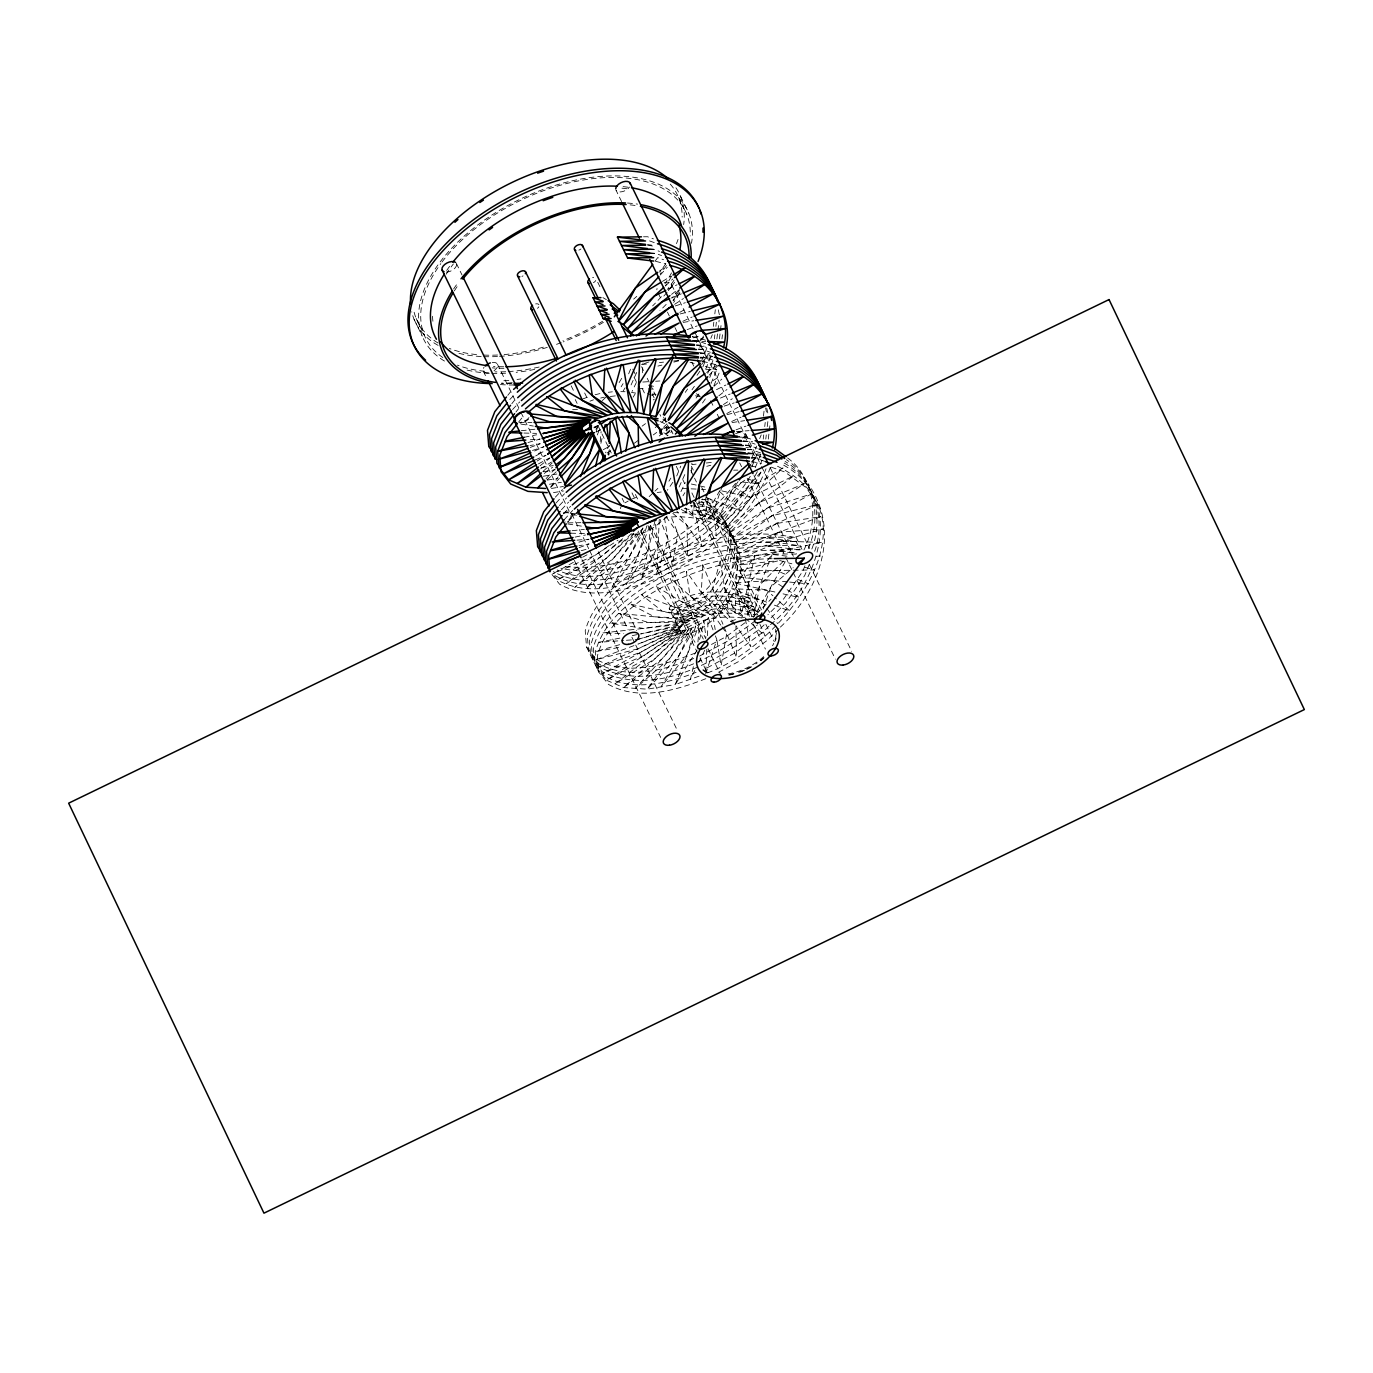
<?xml version="1.0" encoding="UTF-8"?>
<svg xmlns="http://www.w3.org/2000/svg" width="1373" height="1373" viewBox="0 0 1373 1373"><rect width="100%" height="100%" fill="white"/><g stroke="black" fill="none" stroke-linecap="round" stroke-linejoin="round"><path stroke-width="0.75" stroke-dasharray="5 3.75" d="M796.254 554.108C752.97 553.079 709.24 558.777 669.904 577.81C638.994 594.303 605.442 615.928 595.419 651.643L596.706 667.862L606.385 680.219L681.162 630.962C734.452 621.729 768.588 529.412 698.926 514.841L699.114 500.733M785.202 561.677L753.743 617.043L747.804 615.035L748.182 584.812L772.192 554.435L788.256 556.322M608.788 455.39L609.234 445.367L605.562 452.798M659.263 519.457L656.843 573.657C625.934 585.619 588.674 597.427 557.524 580.024L552.684 573.845L575.167 561.351M686.414 508.799L686.225 512.798L698.926 514.841L708.777 514.703C765.053 539.726 725.991 618.21 679.12 626.792L677.318 625.556L678.262 623.05C699.526 606.231 730.882 605.115 755.665 614.229M705.808 671.843L706.975 645.756M707.421 635.716L708.228 617.661L713.703 631.614M600.19 441.608L601.117 431.603M650.545 525.79L648.313 549.818L626.328 584.383L649.961 525.67M697.93 641.998L699.595 623.977L675.207 684.578L647.164 689.16L623.651 687.564L606.385 680.219L649.154 657.324L681.162 630.962L679.36 629.726L596.706 667.862L640.899 652.192L679.36 629.726L680.304 627.221C701.654 608.857 731.878 613.165 757.656 614.898L749.504 598.199C724.24 588.399 691.992 589.086 670.127 606.351L669.183 608.857L681.403 633.897L683.205 635.15C709.755 630.104 729.561 605.493 738.537 581.139C746.105 560.167 735.156 539.606 725.27 521.603C720.447 511.7 712.347 503.719 702.375 499.017M713.325 326.379L713.823 322.209M714.818 313.885L715.316 309.732M714.372 338.874L714.87 334.703M715.865 326.379L716.363 322.226M716.895 338.874L717.65 332.644M717.89 330.567L719.143 320.166M719.435 338.891L720.173 332.661M720.43 330.584L721.168 324.337M721.958 338.908L722.455 334.755M763.439 416.173L764.177 409.926M763.234 439.068L763.731 434.898M764.727 426.574L765.224 422.421M765.774 439.068L766.271 434.915M767.267 426.591L768.005 420.361M768.296 439.085L769.052 432.855M769.292 430.779L770.287 422.455M708.399 498.674L704.881 516.849L722.129 486.488L710.819 518.874C695.63 519.578 680.562 514.429 665.373 518.016M753.743 617.043L759.99 584.726L783.794 560.802M642.392 372.769L643.045 362.953M691.271 472.964L691.906 463.147M600.893 443.359L602.816 435.018M655.041 520.624L641.586 579.011L658.096 545.562L655.299 522.701M694.978 503.393L692.576 513.828L691.134 505.504M693.348 666.694L690.465 679.206L695.047 669.921M699.595 639.578L703.903 620.819L705.945 637.432M596.174 431.774L597.959 425.733A5.646 3.209 -26 0 1 593.994 427.724M646.82 525.928L638.531 554.074L612.324 586.666L645.808 527.713M705.722 673.851L716.843 639.595L714.492 633.605M763.216 608.943L770.991 586.683L793.199 567.684M620.304 508.662L621.248 506.156M681.403 633.897L682.347 631.391C698.308 617.953 721.306 615.602 741.369 617.85M597.289 434.949L599.572 429.268M698.926 514.841L705.791 497.798M747.804 615.035L772.192 554.435M628.662 373.834L631.855 366.007M636.729 372.392L630.018 387.272M636.368 382.449L632.061 391.442M676.735 475.985L680.733 466.202M684.801 474.543L678.897 487.466M680.922 491.637L685.247 482.644M701.62 360.79L706.975 347.747M710.802 338.427L712.33 334.686M702.89 366.831L709.017 351.917M705.688 369.131L711.042 356.088M707.73 373.319L713.085 360.258M709.772 377.489L715.882 362.575M711.042 383.53L717.152 368.616M713.84 385.83L719.95 370.916M752.009 457.26L756.609 446.071M759.664 438.622L761.191 434.881M751.752 467.026L757.879 452.112M755.322 467.472L760.676 454.412M757.364 471.643C735.036 514.034 695.596 545.098 652.776 565.298C621.866 577.278 584.606 589.086 553.456 571.666M760.419 464.194L761.946 460.453M760.934 472.089C739.824 516.626 698.531 548.599 654.818 569.469C623.891 581.448 586.649 593.256 555.481 575.836L553.062 572.747M766.031 468.811C746.826 517.312 702.719 551.603 656.843 573.657L667.965 539.4L660.138 519.457M770.356 467.386C752.129 518.582 706.614 555.018 658.886 577.827C627.976 589.806 590.716 601.614 559.566 584.194L549.886 571.837M803.943 549.989C819.029 520.35 815.648 478.611 787.604 457.947M808.285 548.582C821.62 518.771 815.081 478.061 786.369 459.698M804.956 565.796L802.656 571.391L783.863 598.645L767.885 614.795M811.838 549.028C823.817 518.359 814.807 478.525 785.116 461.448M809.298 564.389L804.698 575.562L785.905 602.816L769.91 618.983M814.652 551.328C826.597 518.531 814 478.473 782.232 461.997M698.72 662.472L706.048 647.61M595.916 429.32L597.959 425.733M619.12 382.604L622.947 376.322M621.145 386.774L623.067 383.633M623.188 390.945L625.11 387.804M633.142 397.192L635.064 394.051M668.943 481.219L670.865 478.079M672.89 482.266L667.329 490.23M682.965 495.825L684.887 492.684M697.192 650.013L675.207 684.578L699.99 675.859M637.501 532.673L620.596 558.519L586.528 588.176L635.545 533.891M685.264 392.369L687.616 388.971M697.021 375.344L701.723 368.53M692.009 389.743L694.36 386.328M696.077 398.084L700.779 391.271M702.495 403.027L706.014 397.913M735.619 483.279C695.459 533.668 631.031 573.657 564.595 566.5M741.18 482.352C702.101 535.195 628.834 583.662 560.888 568.216M750.276 476.311C727.227 514.394 690.568 542.301 650.733 561.128C621.677 571.975 587.095 584.16 557.163 569.949M655.23 260.99L657.701 257.609L663.605 259.737M550.659 487.072L558.107 476.929M701.603 364.566L706.563 357.804L696.386 336.934L692.37 336.471M738.09 481.683L710.819 518.874L702.667 502.175L698.72 500.836M751.717 463.079L755.442 457.998L745.264 437.129L737.232 436.185M507.753 395.355L510.344 392.077M509.795 399.526L515.647 393.553M511.82 403.696L514.412 400.435M512.575 409.514L519.715 401.911M515.905 412.054L518.496 408.776M518.668 422.026L522.564 417.135M555.327 497.18L562.484 489.577M556.065 502.981L564.509 493.748M559.395 505.521L566.551 497.918M561.437 509.709L568.594 502.106M563.479 513.88L570.619 506.277M564.217 519.681L572.661 510.447M567.547 522.221L574.703 514.618M633.966 533.531L613.147 558.708L574.772 587.369L633.485 533.222M660.293 274.995L667.295 267.237M546.076 478.662L554.469 469.36M709.154 375.189L717.564 365.87M760.831 472.278L716.019 521.912L733.131 488.445L746.878 478.731M550.848 487.278L559.377 478.37M665.785 418.816L652.964 429.492M663.468 427.398L667.827 423.004M669.852 427.175L657.032 437.833M664.429 432.941L667.535 435.756L671.895 431.345M756.54 613.8L771.077 599.109M764.109 624.852L761.191 627.787C718.542 660.653 656.62 697.433 602.318 671.86L592.638 659.503L591.334 643.285C601.357 607.57 634.927 585.945 665.836 569.469C706.975 549.337 752.97 544.635 798.194 545.665C752.644 536.792 705.55 546.179 663.794 565.281C632.884 581.774 599.332 603.399 589.309 639.114L590.596 655.333L600.276 667.69C653.823 692.97 715.213 657.289 757.467 624.869M769.052 626.088L763.234 631.975L734.452 653.256L703.68 669.664M770.493 624.629C817.759 586.494 849.132 498.605 780.997 463.765M778.937 628.559L767.301 640.316L738.52 661.597L716.809 673.182M780.379 627.101C819.767 590.682 841.649 531.162 807.925 483.468M631.408 533.548L605.682 558.88L566.157 583.697L623.05 539.435M602.335 400.573L608.153 395.115M649.172 496.58L653.531 492.495M654.972 491.122L657.89 488.393M667.192 516.179C658.045 524.726 647.301 533.84 634.326 534.955L632.524 533.702M665.201 286.065L672.924 278.942M542.901 471.505L552.169 462.958M714.08 386.259L721.803 379.137M546.952 479.898L556.254 471.797M701.809 361.871L706.563 357.804L712.484 359.932M752.267 460.71L755.442 457.998L765.293 461.551M622.69 538.679L600.293 557.129L557.524 580.024L618.056 540.155M671.569 294.371L678.073 289.308M540.035 465.79L549.801 458.204M718.817 395.836L726.935 389.503M544.257 473.462L552.598 467.232M642.118 426.145L645.499 423.639M634.326 443.256L641.105 438.244M653.308 434.915L656.689 432.409M744.921 622.776L726.3 636.557L710.013 645.241M755.425 620.699L728.342 640.728L699.389 656.174M659.469 271.065L666.334 266.225M706.614 372.478L716.929 365.201M608.805 545.785L594.904 555.396L552.684 573.845M674.572 304.36L683.479 298.507M537.135 461.053L546.042 455.201L534.526 460.23M723.434 404.554L732.341 398.702M540.636 468.828L551.414 462.066M662.455 281.396L671.243 276.076M713.085 380.527L720.104 376.271M625.024 502.844L628.25 501.025M679.755 312.34L687.255 308.17M535.676 455.956L543.176 451.803L535.127 454.652M726.746 413.565L738.005 407.318M582.667 557.198L588.296 554.074M594.046 427.895L601.855 423.588M596.088 432.066L600.773 429.492M538.405 463.902L549.56 457.93M603.228 449.692L608.651 446.791M607.072 452.901L610.693 450.962M707.421 672.924C782.232 645.67 885.328 516.729 775.144 465.104M667.621 289.48L677.061 284.795M716.483 389.675L725.922 384.989M682.793 321.299L692.198 316.957M534.663 450.996L544.051 446.671L532.312 450.498M731.672 421.494L741.06 417.152M671.551 297.89L681.3 293.839M720.413 398.084L730.161 394.034M582.615 399.028L587.936 397.003M589.961 401.173L593.514 399.818M631.477 499.223L638.565 496.511M687.152 329.64L697.124 325.916M530.235 447.444L540.207 443.719L530.081 445.521M736.014 429.835L746.002 426.111M579.114 547.638L589.086 543.914L578.96 545.716M633.966 645.602L596.071 659.744L638.033 648.794L679.841 628.474L637.947 644.109L680.304 627.221L637.861 639.44L625.607 640.333M695.527 652.964C664.618 664.944 627.375 676.752 596.208 659.332L586.528 646.992L585.224 630.773C595.264 595.058 628.817 573.433 659.726 556.94C701.483 537.838 748.577 528.451 794.126 537.324L800.236 549.852C755.013 548.805 709.017 553.508 667.879 573.639C636.969 590.133 603.399 611.757 593.376 647.472L594.681 663.691L604.36 676.031C632.85 691.992 667.381 683.497 696.06 672.358M693.76 658.491C663.966 670.093 628.062 680.201 598.25 663.519L588.571 651.162L587.266 634.944C597.289 599.229 630.859 577.604 661.769 561.111C702.907 540.979 748.903 536.294 794.126 537.324M705.842 678.691C675.499 690.499 638.908 701.431 608.428 684.389L598.748 672.032L586.528 646.992M649.051 361.906L641.157 364.617L649.292 363.708M675.276 305.939L685.333 302.695M724.137 406.133L734.195 402.89M637.861 639.44L682.192 625.573L640.625 633.931L684.063 623.908L602.713 632.953L623.771 633.502M693.399 337.827L701.483 335.51M527.987 442.535L540.121 439.051L527.867 439.944M742.261 438.021L750.362 435.704M578.891 542.146L588.983 539.246L576.746 540.138M619.669 644.658L595.419 651.643L621.746 646.975M581.174 550.693L589.171 548.599M657.907 366.093L661.889 365.098M673.851 362.094L679.841 360.584M706.769 466.288L710.768 465.293M777.581 560.973L737.696 570.979L791.037 570.258M680.167 313.954L690.224 311.448M727.021 414.646L739.086 411.643M595.075 394.772L602.266 393.004M600.705 398.05L604.309 397.175M699.183 347.06L707.507 345.395M524.194 437.301L536.654 434.795M745.985 447.684L754.292 446.002M575.133 537.083L585.516 534.989M619.841 638.119L599.057 642.289L623.565 640.487M632.318 635.596L638.548 634.343M541.254 467.558L553.268 465.601M543.279 471.746L555.31 469.772M543.313 476.242L557.335 473.942M547.364 480.087L557.369 478.456M549.389 484.257L561.403 482.301M551.431 488.445L563.445 486.471M553.473 492.615L563.479 490.985M683.239 322.38L693.708 320.767M732.101 422.575L744.681 420.636M608.342 392.283L612.375 391.82M610.367 396.471L616.443 395.75M657.204 492.478L661.254 492.015M659.469 362.575L663.537 362.129M673.697 360.996L679.807 360.31M700.144 358.061L712.347 356.705M521.242 430.744L535.487 429.165M692.061 464.572L696.128 464.125M706.306 462.993L712.398 462.323M751.048 458.016L761.208 456.883M572.146 530.716L584.349 529.36M773.462 561.162L738.897 565.007L780.293 550.796L797.112 552.976M816.18 556.408L820.247 555.962L816.043 555.413M577.535 409.308L573.245 409.703L571.443 408.468M736.409 431.603L749.143 430.641M772.192 558.742C726.42 559.103 681.386 573.554 643.165 598.611C623.479 613.439 603.794 631.031 597.444 655.813L598.748 672.032M642.804 382.037L653.497 381.385M655.642 381.248L659.915 380.973M643.508 236.791L647.524 236.74L653.428 238.868M647.575 245.149L655.539 246.505M649.618 249.32L653.634 249.268L659.538 251.396M649.652 253.524L655.659 253.439L661.58 255.567M692.37 336.986L696.386 336.934L706.237 340.487M692.404 341.191L698.428 341.105L706.306 343.954M696.454 345.344L700.453 345.275L706.374 347.42M698.479 349.514L702.495 349.463L710.373 352.295M700.522 353.685L704.538 353.633L712.415 356.465M700.556 357.89L706.563 357.804L700.556 357.1M706.1 369.697L716.775 369.543L704.435 366.213M519.148 422.678L531.952 422.489M737.232 437.232L745.264 437.129L753.142 439.961M743.291 441.351L747.29 441.299L755.167 444.148M745.316 445.539L749.332 445.47L757.21 448.319M747.358 449.709L751.357 449.658L761.226 453.193M747.393 453.914L753.399 453.828L761.277 456.66M751.426 458.05L755.442 457.998L751.426 457.535M733.645 470.184L737.902 470.115M698.737 502.226L702.667 502.175C758.943 527.198 719.881 605.682 673.01 614.263L671.225 613.027L672.152 610.522C694.034 593.273 726.283 592.587 751.546 602.369C725.768 600.636 695.545 596.328 674.194 614.692L673.251 617.198L675.053 618.451C728.342 609.217 762.478 516.883 692.816 502.312L700.968 519.011C716.225 522.838 730.711 532.003 737.49 546.66M690.619 505.813L704.709 506.345M684.2 508.628L696.9 510.653L706.752 510.533C763.01 535.556 723.949 614.04 677.095 622.621L675.293 621.385L676.237 618.88C698.102 601.614 730.35 600.928 755.613 610.728L745.762 610.848M568.027 522.873L580.83 522.684M766.083 541.906L796.168 541.494L764.04 537.735M793.182 570.224L814.515 569.932L802.175 566.603M739.652 598.336L749.504 598.199M743.72 606.677L753.571 606.54L741.695 602.507M701.431 499.669L711.969 499.738L716.397 535.951L685.419 507.907M620.785 391.648L625.058 391.717M673.457 512.644L686.225 512.798L684.715 509.074M523.937 433.044L536.568 433.37M570.687 533.187L585.43 533.565M693.502 341.07L705.756 341.448M742.364 441.265L752.576 441.591M638.102 388.49L646.34 388.834M648.399 388.919L656.637 389.28M682.844 488.496L689.023 488.771M691.082 488.857L699.338 489.2M701.397 489.286L705.516 489.474M742.896 482.077L759.904 483.725L748.371 478.971M575.768 513.759L569.4 513.142L577.57 515.63M787.518 581.877L736.512 576.969L776.105 570.464L787.639 575.201M789.647 582.066L808.766 583.92L795.327 578.376M647.575 244.617L651.591 245.098M649.618 248.788L653.634 249.268M649.635 252.735L655.659 253.439M655.728 261.316L665.648 263.925M692.404 340.401L698.428 341.105M696.454 344.812L700.453 345.275M698.479 348.982L702.495 349.463M700.522 353.17L704.538 353.633M702.581 361.271L716.483 364.823M743.274 440.836L747.29 441.299M745.316 445.006L749.332 445.47M747.358 449.177L751.357 449.658M747.375 453.124L753.399 453.828M751.46 461.465L761.414 463.593M768.125 546.076L800.236 549.852M770.15 550.264L796.254 553.319M699.389 352.586L709.892 353.942M748.251 452.781L760.865 454.412M631.408 392.421L635.648 393.09M520.985 424.085L533.325 426.059M567.787 523.937L582.186 526.254M648.605 385.195L656.775 387.032M695.51 395.767L701.637 397.157M691.357 484.017L707.679 487.69M721.958 490.916L750.499 497.352L732.684 485.939M774.904 592.02L734.109 582.839L772.639 580.436L785.116 588.416M783.056 593.857L799.378 597.547L786.901 589.566M690.053 362.318L694.172 363.433M751.254 465.842L755.373 466.957M779.572 560.476L791.895 563.822M660.018 421.511L667.45 424.875M694.858 506.483L706.752 510.533M696.9 510.653L708.777 514.703M649.549 240.91L655.47 243.038M771.266 467.146L785.064 472.106L806.397 487.827L820.144 508.525M647.575 393.553L653.394 395.802M706.151 497.489L741.111 510.979L717.873 489.989M766.666 602.181L731.723 588.691L766.735 590.184L772.93 595.779M774.441 605.167L789.973 611.174L774.492 597.186M681.386 509.52L696.265 517.724L702.015 546.591L676.7 510.876M602.901 297.615L606.368 299.64M667.158 421.717L661.958 418.679L659.915 414.509M758.274 612.083L728.359 594.2L760.848 599.932L765.636 606.712M696.283 393.725L699.852 396.008M669.183 608.857L670.985 610.093C707.215 601.734 738.417 558.674 725.27 521.603M672.804 513.33L687.049 525.481L687.616 557.232L671.071 516.643M734.332 624.337L716.929 609.475L722.953 624.217M666.059 516.677L677.833 533.256L672.238 565.436L663.708 513.365M720.825 625.161L712.57 613.559L715.196 629.589M721.992 626.809L726.712 633.451L721.1 665.63L716.843 639.595M766.838 608.411L777.616 623.651M734.761 624.063L720.962 604.583L745.127 617.919L750.877 646.786L735.928 625.676L736.477 657.427L723.708 626.071M680.613 196.493L688.748 213.193M678.537 197.455L686.689 214.154M770.202 467.678L809.624 548.496M745.625 433.868L760.642 464.64M761.586 466.563L801.935 549.303M809.452 564.698L851.672 651.283M664.172 282.701A7.895 4.479 -26 0 1 671.311 284.074L693.863 330.309M694.807 332.232L744.612 434.366M621.626 201.642L615.979 190.075A7.895 4.479 -26 0 0 622.141 191.688A7.895 4.479 -26 0 0 629.469 187.071M753.949 475.556L793.371 556.357M658.045 292.861L660.859 298.645M667.432 312.134L669.32 315.996M674.95 327.546L676.838 331.408M691.872 362.232L693.76 366.093M710.665 400.779L713.479 406.545M717.255 414.251L721.014 421.957M739.704 462.89L741.574 466.734M747.204 478.285L784.738 555.241M785.682 557.163L792.255 570.636M793.199 572.558L835.419 659.143M691.408 466.271L693.296 470.115M701.74 487.432L761.792 610.573M641.603 366.728L643.474 370.573M647.232 378.279L649.12 382.14M650.064 384.062L655.693 395.63M671.105 430.041L672.976 433.885M690.808 470.441L693.622 476.225M694.549 478.147L696.437 481.992M704.881 499.309L759.303 610.899M765.877 624.372L774.321 641.689M597.736 282.237L600.567 288.004M652.244 393.982L654.132 397.844M663.537 417.1L669.166 428.668M632.799 369.165L636.574 376.871M642.204 388.422L645.018 394.205M691.889 492.89L695.648 500.579M696.592 502.518L751.958 616.031M634.051 377.146L636.883 382.93M676.271 466.288L679.086 472.055M682.844 479.761L684.715 483.605M694.103 502.844L749.469 616.357M753.228 624.063L765.43 649.069M635.407 494.452L638.222 500.235M650.424 525.241L705.791 638.754M584.658 392.987L588.416 400.71M631.992 492.873L634.807 498.639M647.936 525.584L703.302 639.097M708.005 648.708L721.134 675.653M598.13 426.042L611.277 453.004M571.168 385.796L573.983 391.58M640.59 530.699L695.013 642.307M575.236 399.56L577.123 403.422M622.141 498.33L624.029 502.175M638.102 531.042L699.097 656.105M700.041 658.027L707.541 673.422M598.25 551.723L636.729 630.602M456.368 263.393L461.997 274.96M563.651 512.507A9.027 5.132 -26 0 1 571.803 514.051L588.691 548.685M589.635 550.607L628.113 629.503M631.872 637.192L677.85 731.466M497.472 364.257L520.041 410.51M520.968 412.432L570.79 514.549M581.998 559.6L619.532 636.557M483.279 371.139L486.093 376.923M574.326 560.407L660.653 737.421M416.191 318.485L424.326 335.184M414.114 319.446L422.266 336.145M754.738 612.804L752.988 608.926L724.995 599.692L765.276 636.145L760.007 624.475M766.718 408.004L768.502 416.191M765.568 407.918L766.46 412.02M718.285 309.852L719.641 315.996M665.321 417.649L667.535 435.756M679.841 292.466A158.204 89.829 -26 0 1 673.216 300.533M512.198 382.672A158.204 89.829 -26 0 1 501.523 383.445M671.414 276.522A135.429 76.905 -26 0 1 665.51 285.687M503.96 368.29A135.429 76.905 -26 0 1 492.238 367.861M446.688 270.464A135.429 76.905 -26 0 1 451.631 263.702M623.085 186.642A135.429 76.905 -26 0 1 629.418 187.432M678.622 289.96A158.204 89.829 -26 0 1 671.998 298.027M666.162 304.411A158.204 89.829 -26 0 1 659.95 310.658M520.951 378.914A158.204 89.829 -26 0 1 517.02 379.463M508.834 380.355A158.204 89.829 -26 0 1 500.304 380.939M444.474 361.048A146.808 83.358 -26 0 1 521.071 198.725A146.808 83.358 -26 0 1 691.494 243.33M674.606 282.22A146.808 83.358 -26 0 1 668.359 290.647M667.089 292.243A146.808 83.358 -26 0 1 661.632 298.576M534.681 369.406A146.808 83.358 -26 0 1 516.179 372.358M505.624 373.216A146.808 83.358 -26 0 1 491.311 373.319M489.354 373.233A146.808 83.358 -26 0 1 467.009 370.041M671.5 272.901A133.147 75.618 -26 0 1 664.927 283.765M503.719 366.763A133.147 75.618 -26 0 1 493.456 366.351M432.907 321.248A133.147 75.618 -26 0 1 432.598 312.872M446.174 274.188A133.147 75.618 -26 0 1 453.399 263.925M621.969 188.17A133.147 75.618 -26 0 1 630.241 189.268M679.566 293.221A135.429 76.905 -26 0 1 673.645 302.386M514.137 384.955A135.429 76.905 -26 0 1 500.39 384.56M453.605 288.999A135.429 76.905 -26 0 1 457.398 283.542M627.461 203.032A135.429 76.905 -26 0 1 637.57 204.131M679.652 289.6A133.147 75.618 -26 0 1 673.062 300.464M511.872 383.462A133.147 75.618 -26 0 1 501.608 383.05M454.326 290.887A133.147 75.618 -26 0 1 459.217 283.713M630.121 204.869A133.147 75.618 -26 0 1 636.351 205.641M441.969 262.071A144.543 82.071 -26 0 1 595.264 178.37A144.543 82.071 -26 0 1 690.241 235.916M673.971 280.281A144.543 82.071 -26 0 1 667.844 288.828M661.374 296.654A144.543 82.071 -26 0 1 652.638 305.87M539.143 367.037A144.543 82.071 -26 0 1 507.907 371.602M505.71 371.723A144.543 82.071 -26 0 1 494.932 371.877M484.686 371.276A144.543 82.071 -26 0 1 457.415 365.132M442.844 357.564A144.543 82.071 -26 0 1 440.819 263.633M675.928 187.758A146.808 83.358 -26 0 1 683.668 224.588M666.454 265.521A146.808 83.358 -26 0 1 660.224 273.948M603.399 322.329A146.808 83.358 -26 0 1 563.205 341.894M561.214 342.649A146.808 83.358 -26 0 1 555.241 344.795M547.278 347.386A146.808 83.358 -26 0 1 499.583 356.396M497.489 356.517A146.808 83.358 -26 0 1 483.176 356.62M481.202 356.534A146.808 83.358 -26 0 1 456.917 352.827M438.107 345.378A146.808 83.358 -26 0 1 411.728 311.825M670.281 184.119A144.543 82.071 -26 0 1 682.158 217.123M678.039 239.451A144.543 82.071 -26 0 1 676.477 243.622M665.836 263.582A144.543 82.071 -26 0 1 659.709 272.129M636.78 296.379A144.543 82.071 -26 0 1 633.639 299.108M602.524 321.333A144.543 82.071 -26 0 1 562.964 340.59M543.382 347.146A144.543 82.071 -26 0 1 499.772 354.903M497.575 355.023A144.543 82.071 -26 0 1 480.567 354.903M476.551 354.577A144.543 82.071 -26 0 1 449.28 348.433M438.056 343.01A144.543 82.071 -26 0 1 413.427 309.028M597.289 425.544A4.497 2.557 -26 0 1 594.166 426.986M528.536 419.177A9.027 5.132 -26 0 1 520.401 423.107M528.948 417.564A7.895 4.479 -26 0 1 520.676 422.352M456.625 264.56A7.895 4.479 -26 0 1 445.607 272.129M523.027 275.887A4.497 2.557 -26 0 1 521.946 276.385M670.041 430.779A5.646 3.209 -26 0 1 661.906 434.537M664.704 427.587A5.646 3.209 -26 0 1 669.509 427.535M669.389 430.006A4.497 2.557 -26 0 1 664.566 433.765M663.743 428.736A4.497 2.557 -26 0 1 669.423 429.286M737.473 432.306A9.027 5.132 -26 0 1 745.282 433.284A9.027 5.132 -26 0 1 743.48 439.841M735.585 433.748A7.895 4.479 -26 0 1 743.874 433.422A7.895 4.479 -26 0 1 742.724 439.583M671.311 284.074A7.895 4.479 -26 0 1 667.896 290.527M656.843 289.772A7.895 4.479 -26 0 1 657.083 288.45M595.762 280.504A4.497 2.557 -26 0 1 593.428 282.666M592.604 277.638A4.497 2.557 -26 0 1 593.651 277.518M652.604 394.154A5.646 3.209 -26 0 1 656.037 394.48M654.235 399.268A4.497 2.557 -26 0 1 653.256 399.921M652.45 394.892A4.497 2.557 -26 0 1 653.497 394.772M703.697 337.432A9.027 5.132 -26 0 1 696.42 342.426M703.508 335.973A7.895 4.479 -26 0 1 696.403 341.74M580.933 248.976A4.497 2.557 -26 0 1 578.891 250.109M607.758 453.862A5.646 3.209 -26 0 1 609.131 453.468M607.879 454.514A4.497 2.557 -26 0 1 608.977 454.206M571.803 514.051A9.027 5.132 -26 0 1 567.907 521.448M563.651 513.193A7.895 4.479 -26 0 1 570.979 515.115A7.895 4.479 -26 0 1 565.607 522.032M492.255 362.472A7.895 4.479 -26 0 1 497.678 364.823A7.895 4.479 -26 0 1 494.074 370.71M488.496 372.924A7.895 4.479 -26 0 1 484 367.26M538.834 306.78A4.497 2.557 -26 0 1 537.461 308.29M535.659 303.914A4.497 2.557 -26 0 1 538.92 304.652M775.333 629.435A42.082 23.907 -26 0 1 775.385 641.054M764.057 657.444A42.082 23.907 -26 0 1 755.751 663.897M751.082 666.729A42.082 23.907 -26 0 1 737.679 672.513M733.937 673.577A42.082 23.907 -26 0 1 725.871 675.07M706.889 672.667A42.082 23.907 -26 0 1 702.581 669.818M763.783 658.354A44.365 25.195 -26 0 1 760.934 660.705M751.426 666.952A44.365 25.195 -26 0 1 746.26 669.578M744.492 670.367A44.365 25.195 -26 0 1 737.301 673.062M733.714 674.092A44.365 25.195 -26 0 1 728.342 675.241M730.745 621.334A44.365 25.195 -26 0 1 737.953 618.845M741.54 617.919A44.365 25.195 -26 0 1 745.127 617.198M775.968 634.927A42.082 23.907 -26 0 1 772.536 645.739M763.645 656.603A42.082 23.907 -26 0 1 725.459 674.229M708.159 672.564A42.082 23.907 -26 0 1 703.457 670.024M737.61 556.803L735.104 612.993L724.446 586.889L737.61 556.803M702.77 564.887L701.294 592.449L722.318 612.839L702.77 564.887M754.893 555.619L741.454 614.023L736.357 584.898L754.893 555.619M720.19 560.853L712.536 588.863L728.703 612.924L720.19 560.853M695.682 626.122L687.392 654.269L661.185 686.86L695.682 626.122M642.907 528.09L629.572 556.305L598.302 588.966L642.907 528.09M691.786 628.285L678.434 656.5L647.164 689.16L691.786 628.285M688.611 629.435L669.475 658.714L635.407 688.371L688.611 629.435M742.621 492.444L721.22 524.932L783.022 467.936L742.621 492.444M752.129 496.442L725.407 528.914L793.697 475.796L752.129 496.442M685.453 630.567L662.009 658.903L623.651 687.564L685.453 630.567M759.544 502.346L729.578 532.896L804.355 483.639L759.544 502.346M683.308 630.773L654.543 659.074L615.018 683.891L683.308 630.773M766.975 508.267L732.513 537.684L811.237 494.005L766.975 508.267M771.866 515.836L735.447 542.472L818.102 504.354L771.866 515.836M680.27 630.344L643.783 655.59L601.546 674.04L680.27 630.344M776.775 523.422L737.026 547.913L820.797 516.626L776.775 523.422M778.903 532.261L738.588 553.336L823.474 528.914L778.903 532.261M781.031 541.116L738.743 559.171L821.861 542.438L781.031 541.116M687.289 622.106L643.388 628.422L610.487 623.153L687.289 622.106M690.533 620.287L648.897 622.621L618.262 613.336L690.533 620.287M694.961 618.605L654.389 616.82L629.692 603.897L694.961 618.605M699.389 616.906L662.335 611.242L641.14 594.44L699.389 616.906M704.795 615.585L670.264 605.665L655.522 586.134L704.795 615.585M710.184 614.263L680.15 600.859L669.904 577.81L710.184 614.263M716.26 613.559L690.053 596.036L686.346 571.34L716.26 613.559"/><path stroke-width="1.5" d="M658.045 420.842L652.106 418.816L650.064 414.646L650.442 384.423L674.452 354.045L698.514 353.719M699.132 498.725L699.303 484.618L720.791 457.432M609.32 443.359L610.316 421.271M639.698 360.43L637.364 412.604L656.002 416.654L688.491 359.503M686.586 504.783L688.559 460.624M604.807 368.736L603.554 392.06L624.578 412.449L637.364 412.604L626.706 386.5L638.222 360.172M653.668 468.931L652.432 492.255L671.946 511.185M723.434 347.832C733.697 309.285 705.362 269.674 667.553 261.162M725.785 349.343C734.95 311.534 706.22 273.708 669.595 265.332M772.295 448.027C782.576 409.48 754.223 369.869 716.414 361.356M774.664 449.537C783.811 411.728 755.081 373.902 718.457 365.527M625.813 451.168L628.971 433.061L617.198 416.482M656.002 416.654L662.267 384.337L687.547 358.919M709.566 492.615L711.128 484.532L736.409 459.114M595.607 466.305L599.452 449.623L584.057 473.822M603.777 430.847L605.218 424.6M656.208 359.4L643.714 413.633L638.617 384.509L654.99 358.679M695.459 501.299L705.07 459.595M621.351 364.463L614.812 388.473L630.979 412.535L623.102 364.463M670.23 464.658L663.674 488.668L677.524 509.28M594.406 437.798L589.669 453.879L564.766 484.841M614.52 453.313L619.103 439.206L612.049 421.254M663.365 414.629L673.268 386.294L700.23 363.227M761.809 612.993L759.681 619.069A44.365 25.195 -26 0 1 760.676 664.326A44.365 25.195 -26 0 1 697.003 665.201A44.365 25.195 -26 0 1 749.83 619.206L759.681 619.069L804.303 558.193L774.235 558.605M545.51 488.496L525.91 487.175L508.645 479.829L498.983 467.472L497.678 451.254L504.972 432.564L515.338 419.486M580.522 476.603L595.007 440.63M650.064 414.646L672.924 357.838M706.546 495.893L721.803 458.033M687.101 460.367L675.585 486.694L683.188 505.35M591.368 433.542L580.693 456.111L560.802 476.894M600.07 463.954L603.725 456.505M633.811 335.699L623.496 324.543L618.279 321.522L635.39 288.055L657.736 272.283M668.102 419.846L684.252 388.25L704.898 373.696M564.457 484.686L592.879 434.675M737.352 459.698L722.129 486.488L749.092 463.422M703.851 458.874L687.478 484.703L690.756 503.428M588.622 432.478L571.734 458.325L557.798 470.458M614.315 316.803L652.741 264.371M559.343 475.247L590.321 432.958M664.429 415.298L700.367 366.265M739.326 479.984L750.482 464.761M506.465 396.986L494.795 411.694L487.501 430.384L488.788 446.603L492.426 451.219M507.203 402.787L496.837 415.865L489.526 434.555L490.83 450.773L493.25 453.862M510.533 405.327L498.862 420.035L491.568 438.725L492.873 454.944L496.494 459.577M511.271 411.145L500.905 424.206L493.611 442.895L494.898 459.114M514.6 413.685L502.947 428.393L495.636 447.083L496.94 463.302L499.36 466.374M517.381 423.656L507.015 436.734L499.703 455.424L501.008 471.643L510.687 484L527.953 491.362L547.192 492.65M554.023 498.811L543.674 511.889L536.362 530.579L537.667 546.797L540.087 549.869M554.778 504.612L545.699 516.059L538.405 534.749L539.692 550.968L543.33 555.602M558.107 507.152L547.741 520.23L540.43 538.92L541.734 555.138L544.154 558.227M560.133 511.34L549.766 524.4L542.472 543.09L543.777 559.309L547.398 563.943M562.175 515.51L551.809 528.588L544.515 547.278L545.802 563.496L548.222 566.568M564.217 519.681L553.851 532.758L546.54 551.448L547.844 567.667L550.264 570.756M566.242 523.851L555.876 536.929L548.582 555.619L549.886 571.837M585.104 433.336L564.269 458.513L555.928 464.743M618.279 321.522L658.886 276.539M544.669 480.224L537.667 487.981L545.407 481.236M555.876 467.815L585.276 435.241M668.548 420.155L707.764 376.734M675.379 434.057L678.279 431.105M584.057 431.877L553.216 460.933M616.872 417.341L603.897 427.758M663.657 287.489L623.496 324.543L644.898 292.054L660.705 282.46M674.469 277.518L685.299 267.546M541.357 472.93L525.91 487.175L540.928 475.968M553.714 461.534L584.623 433.027M712.536 387.684L672.358 424.738L668.891 422.73M724.893 376.288L731.071 370.59M633.468 531.197L637.226 527.884M636.351 335.956L669.235 307.878L673.251 306.591M685.213 436.151L718.096 408.073L722.129 406.786M797.953 563.616L804.303 558.193M513.605 389.383C560.87 347.386 627.684 326.242 690.362 336.231M517.278 392.197C563.84 349.823 628.731 334.72 690.379 337.02M517.69 397.724C564.475 354.509 630.035 338.788 692.404 341.191M521.362 400.556C567.924 358.164 632.799 343.078 694.446 345.361M521.757 406.082C568.542 362.85 634.103 347.146 696.489 349.549M525.43 408.897C571.957 368.221 637.192 347.609 698.548 356.86M527.472 413.084C573.519 371.242 637.535 355.761 698.548 357.924M564.114 488.222C610.642 447.547 675.876 426.934 737.232 436.185M566.157 492.392C612.204 450.55 676.22 435.087 737.232 437.232M568.182 496.58C614.744 454.188 679.635 439.085 741.283 441.385M570.224 500.75C616.786 458.359 681.66 443.273 743.308 445.556M572.266 504.921C618.828 462.547 683.703 447.444 745.35 449.743M574.292 509.091C620.853 466.717 685.745 451.614 747.393 453.914M576.334 513.279C622.896 470.888 687.77 455.785 749.418 458.084M669.938 295.641L627.667 328.525L654.389 296.053L665.733 290.424M679.704 288.055L694.326 276.659M538.422 467.06L517.278 483.502L538.834 469.961M583.937 431.637L551.431 456.934L583.422 430.573L547.827 454.034M717.187 397.106L676.529 428.719L703.268 396.248L712.707 391.545M730.196 386.98L743.205 376.854M659.074 442.02L664.326 438.124M645.996 336.042L674.143 315.447L678.159 314.451M601.855 423.588L609.046 418.319M694.858 436.236L723.005 415.641L687.392 435.413M547.776 454L582.53 429.955L581.62 429.337L545.939 445.796M622.707 536.156L631.391 530.15L616.408 538.473M672.787 305.527L631.855 332.506L661.82 301.957L669.612 298.713M685.247 297.323L706.614 283.25L683.239 293.015M535.35 462.238L508.645 479.829L536.551 464.898M721.666 405.722L680.716 432.701L672.358 424.738L693.76 392.249L709.566 382.655M735.911 396.351L755.493 383.445L732.118 393.21M660.979 334.154L679.051 323.033L654.629 334.291M709.841 434.349L727.913 423.227L703.491 434.486M672.993 275.012L683.531 268.61M723.622 374.125L730.642 369.869M604.858 544.515L630.499 529.532L631.443 527.026L638.428 521.912L582.959 522.667M534.08 422.472L589.566 421.717L582.564 426.831L544.068 442.192M591.591 425.887L584.606 431.002L583.662 433.508L585.464 434.76L594.492 432.632M638.531 335.218L677.884 313.37M689.126 307.123L713.497 293.616L687.341 302.043M533.805 457.003L503.822 473.651L534.526 460.23M582.53 429.955L546.917 449.726L581.62 429.337L582.564 426.831L542.146 438.468L584.452 425.184L542.884 433.542L586.322 423.519L537.512 428.942M739.875 406.288L762.358 393.811L736.203 402.238M673.834 335.716L681.162 331.888L685.419 331.562M722.713 435.91L730.041 432.083L734.28 431.757M678.949 283.851L694.069 276.333M727.827 384.045L742.93 376.528M546.008 445.641L582.101 428.084L544.206 442.226M594.869 545.836L630.962 528.279L593.067 542.421L631.443 527.026L591.008 538.662L633.313 525.378L587.593 534.578M694.069 316.099L720.362 303.965L692.232 310.95M500.853 466.597L530.905 452.73M742.947 416.294L769.24 404.16L741.094 411.145M579.784 552.924L547.844 567.667L579.99 556.271M594.801 545.991L630.499 529.532L632.301 530.767M716.517 399.715L710.682 402.152L680.716 432.701L682.673 435.893M594.269 419.331L612.444 413.874L624.578 412.449L606.54 368.187M598.371 422.73C617.301 414.303 638.188 416.86 658.01 418.731M643.13 519.526L661.323 514.068L669.406 513.124M647.249 522.924L656.157 520.007M673.199 334.858L685.161 330.395M699.114 325.178L723.056 316.236L695.802 320.441M528.245 448.199L498.33 459.354L530.304 451.013M722.061 435.052L734.023 430.59M747.993 425.373L771.918 416.431L746.775 420.31M549.183 558.811L577.106 548.393M590.871 429.045L584.847 430.453M500.991 466.751L531.111 456.076M705.533 334.343L725.733 328.525L700.264 330.447M499.703 450.67L525.979 443.119M752.37 435.121L774.612 428.719L751.254 430.47M550.59 550.281L574.841 543.313M549.2 559.034L579.183 551.208M713.737 344.142L724.12 342.049L707.799 341.517M505.487 441.076L524.194 437.301M762.599 444.337L772.999 442.243L756.66 441.711M554.349 541.271L573.056 537.495M497.678 451.254L528.056 445.882M550.59 550.727L576.935 546.076M565.453 486.145L571.46 485.167M589.566 421.717L545.647 428.033L535.367 426.385M638.428 521.912L594.526 528.227L586.305 526.906M509.04 432.117L519.217 430.985M557.919 532.312L570.121 530.939M586.391 529.137L635.201 523.714L591.763 533.737L587.541 533.634M505.418 441.608L525.825 440.098M552.238 541.957L574.703 540.293M590.716 420.018L551.157 422.232L530.733 416.053A9.027 5.132 -26 0 0 520.35 412.501A9.027 5.132 -26 0 0 516.626 422.85M637.501 520.333L600.018 522.427L579.612 516.248M653.72 261.076L627.633 258.021L617.438 237.151L641.5 236.825M645.55 240.962L619.48 241.322L645.567 244.377M645.585 245.166L621.523 245.492L647.61 248.564M649.618 249.32L623.548 249.68L649.635 252.735M649.652 253.524L625.59 253.851L651.677 256.905M627.633 258.021L653.685 257.661M611.157 321.316L603.228 318.622L593.05 297.752L600.928 297.632M602.97 301.82L595.093 301.923L603.004 304.617M605.012 305.99L597.118 306.093L607.038 309.457M607.038 310.161L599.16 310.264L607.089 312.958M609.08 314.331L601.202 314.451L609.114 317.146M603.228 318.622L611.105 318.519M509.194 432.667L521.826 432.993M558.056 532.861L570.687 533.187M529.034 413.771L590.665 419.692M577.896 513.965L637.415 519.681M617.438 237.151L643.542 240.206M690.396 340.161L666.317 337.346L676.494 358.216L700.573 361.048M668.342 341.517L694.446 344.572M670.384 345.687L694.463 348.519M672.427 349.875L698.514 352.93M741.266 440.596L715.179 437.541L725.356 458.41L749.452 461.242M717.221 441.711L741.3 444.543M719.246 445.882L745.35 448.954M721.288 450.069L745.367 452.884M723.331 454.24L749.418 457.295M536.036 404.417L597.221 418.216L556.666 416.431L535.762 405.498M584.915 504.612L646.099 518.41L605.527 516.626L584.623 505.693M593.05 297.752L602.953 301.116M657.375 240.292C681.059 246.625 703.148 263.599 711.077 287.18M657.444 243.759C682.244 250.332 706.649 267.838 713.565 293.41M661.443 248.633C685.127 254.966 707.215 271.94 715.161 295.538M661.511 252.1C686.311 258.673 710.716 276.196 717.633 301.751M665.51 256.991C689.195 263.324 711.3 280.298 719.229 303.879M708.211 341.191C731.637 347.781 753.846 365.475 760.402 389.417M708.279 344.657C731.963 350.99 754.052 367.964 761.981 391.545M710.322 348.828C734.435 355.384 757.724 373.027 764.469 397.775M712.347 352.998C736.031 359.331 758.119 376.305 766.065 399.903M714.389 357.186C738.52 363.725 761.809 381.368 768.537 406.116M755.116 440.682L772.845 447.066L785.974 456.728M759.115 445.556L774.887 451.236L784.721 458.496M759.183 449.022L776.912 455.407L781.838 459.045M763.182 453.914L778.954 459.595M763.251 457.381L777.049 462.341M765.293 461.551L771.197 463.679M549.217 396.299L601.649 416.517L564.595 410.853L546.66 396.643M596.157 495.739L650.527 516.711L613.456 511.048L595.522 496.837M608.102 300.636L613.302 303.673L620.27 310.298M610.144 304.823L619.532 311.825M612.186 308.994L617.387 312.031M614.212 313.164L617.678 315.189M622.055 326.705L632.49 335.355M670.934 426.9L681.351 435.55M561.3 387.838L607.055 415.195L572.524 405.275L560.235 388.988M610.178 488.033L655.916 515.39L621.403 505.47L609.114 489.183M627.101 415.83L638.188 425.287L638.565 446.448M661.34 430.144L647.387 417.529L652.312 442.278M575.27 380.235L612.444 413.874L582.427 400.47L573.88 381.265M624.149 480.43L661.323 514.068L631.288 500.664L622.741 481.46M631.288 415.556L650.836 443.153M590.905 374.211L618.519 413.17L592.312 395.647L589.223 375.069M639.767 474.406L667.381 513.365L641.174 495.842L638.085 475.264M704.521 333.004L768.331 463.834M630.19 183.21L703.491 333.502M622.57 203.564L639.475 238.25M649.824 259.446L687.41 336.522M697.638 360.104L734.246 435.138M746.449 460.161L753.005 473.634M582.392 245.338L627.512 337.827M574.549 249.697L598.027 297.872M608.376 319.068L618.708 340.264M588.004 282.735L595.522 298.147M604.927 317.42L616.202 340.538M654.732 419.537L661.305 433.027M599.744 421.339L616.631 455.973M525.447 271.614L565.865 354.457M517.604 275.973L558.004 358.816M588.09 420.481L590.905 426.265A4.497 2.557 -26 0 1 590.991 424.137M589.909 426.814L605.871 459.509M635.888 521.088L638.702 526.854M531.076 309.011L556.443 361.03M591.214 432.323L603.434 457.363M530.682 413.187L566.345 486.299M577.604 509.4L596.38 547.878M462.941 276.883L517.449 388.645M442.157 270.275L515.459 420.567A7.895 4.479 -26 0 1 515.441 418.079M514.429 421.065L581.071 557.661M487.981 380.767L500.184 405.824M542.489 492.529L549.063 506.019M655.402 468.382L672.701 510.79M622.209 416.448L634.995 447.804M770.785 416.362L771.677 420.447M671.981 464.658L679.189 508.714M615.499 417.169L621.403 453.227M606.677 424.583L608.72 441.196M679.532 432.272L679.635 436.151M630.67 332.077L630.773 335.956M489.08 383.53A158.204 89.829 -26 0 1 421.7 279.8A158.204 89.829 -26 0 1 607.741 171.127A158.204 89.829 -26 0 1 698.05 261.454M631.494 187.758A135.429 76.905 -26 0 1 681.54 226.219M436.477 339.285A135.429 76.905 -26 0 1 444.286 274.137M452.867 262.14A135.429 76.905 -26 0 1 617.404 186.23M699.784 210.241A158.204 89.829 -26 0 1 700.985 213.999M703.027 228.055A158.204 89.829 -26 0 1 702.976 232.243M425.613 360.207A158.204 89.829 -26 0 1 503.102 200.715A158.204 89.829 -26 0 1 699.08 208.421M678.897 225.138A133.147 75.618 -26 0 1 679.944 249.423M613.954 331.562A133.147 75.618 -26 0 1 564.509 355.693M556.854 358.199A133.147 75.618 -26 0 1 505.848 366.745M487.312 365.699A133.147 75.618 -26 0 1 440.647 341.602M489.131 229.909A133.147 75.618 -26 0 1 492.581 227.437M543.21 200.733A133.147 75.618 -26 0 1 552.787 197.352M641.689 204.834A135.429 76.905 -26 0 1 691.134 257.558M520.281 384.697A135.429 76.905 -26 0 1 514.137 384.955M492.186 383.616A135.429 76.905 -26 0 1 452.421 290.836M461.002 278.839A135.429 76.905 -26 0 1 625.539 202.929M640.384 206.328A133.147 75.618 -26 0 1 689.006 258.158M522.632 383.067A133.147 75.618 -26 0 1 513.983 383.445M495.464 382.398A133.147 75.618 -26 0 1 453.193 292.689M462.752 279.097A133.147 75.618 -26 0 1 626.139 204.543M410.561 303.673A146.808 83.358 -26 0 1 511.134 182.884A146.808 83.358 -26 0 1 667.913 178.576M454.909 222.306A144.543 82.071 -26 0 1 457.947 219.56M479.846 202.518A144.543 82.071 -26 0 1 483.433 200.115M537.65 173.17A144.543 82.071 -26 0 1 543.536 171.179M591.506 427.758A5.646 3.209 -26 0 1 590.476 423.485A5.646 3.209 -26 0 1 597.392 420.292A5.646 3.209 -26 0 1 599.623 424.017M591.574 423.347A4.497 2.557 -26 0 1 592.364 422.609M593.342 421.974A4.497 2.557 -26 0 1 595.504 421.168M516.179 416.706A7.895 4.479 -26 0 1 520.642 413.084M522.547 412.329A7.895 4.479 -26 0 1 524.452 411.9M526.219 411.831A7.895 4.479 -26 0 1 527.747 412.123M528.931 412.758A7.895 4.479 -26 0 1 529.669 413.685M444.08 271.837A7.895 4.479 -26 0 1 444.766 264.423A7.895 4.479 -26 0 1 455.63 262.466M518.119 276.436A4.497 2.557 -26 0 1 521.105 271.185A4.497 2.557 -26 0 1 525.361 273.725M519.801 276.814A4.497 2.557 -26 0 1 518.874 276.728M660.979 434.16A5.646 3.209 -26 0 1 662.164 429.011M661.065 432.409A4.497 2.557 -26 0 1 661.1 431.688M589.274 283.49A4.497 2.557 -26 0 1 589.48 279.079M688.251 338.033A9.027 5.132 -26 0 1 697.467 331.15A9.027 5.132 -26 0 1 704.812 334.326M689.28 337.895A7.895 4.479 -26 0 1 690.001 336.505M692.696 333.914A7.895 4.479 -26 0 1 696.368 332.129M615.722 188.908A7.895 4.479 -26 0 1 623.067 181.854A7.895 4.479 -26 0 1 630.447 184.377M575.819 250.452A4.497 2.557 -26 0 1 576.969 245.407A4.497 2.557 -26 0 1 582.615 246.677M604.978 460.796A5.646 3.209 -26 0 1 605.218 455.27M604.892 459.766A4.497 2.557 -26 0 1 604.377 459.303M604.154 457.947A4.497 2.557 -26 0 1 605.047 456.385M485.167 365.922A7.895 4.479 -26 0 1 490.35 362.901M532.346 309.766A4.497 2.557 -26 0 1 532.535 305.355M1109.041 299.571L68.65 803.188L263.959 1213.166L1304.35 709.566L1109.041 299.571M628.319 644.366A9.027 5.132 -26 0 0 638.599 634.463A9.027 5.132 -26 0 0 624.509 636.351A9.027 5.132 -26 0 0 628.319 644.366M700.59 649.137A5.646 3.209 -26 0 0 707.987 643.388A5.646 3.209 -26 0 0 699.664 643.491A5.646 3.209 -26 0 0 700.59 649.137M843.262 665.03A9.027 5.132 -26 0 0 853.543 655.127A9.027 5.132 -26 0 0 839.452 657.015A9.027 5.132 -26 0 0 843.262 665.03M771.008 655.899A5.646 3.209 -26 0 0 778.388 650.15A5.646 3.209 -26 0 0 770.081 650.27A5.646 3.209 -26 0 0 771.008 655.899M802.158 564.166A9.027 5.132 -26 0 0 812.438 554.263A9.027 5.132 -26 0 0 798.331 556.151A9.027 5.132 -26 0 0 802.158 564.166M757.536 622.861A5.646 3.209 -26 0 0 764.915 617.112A5.646 3.209 -26 0 0 756.609 617.232A5.646 3.209 -26 0 0 757.536 622.861M669.44 745.23A9.027 5.132 -26 0 0 679.721 735.327A9.027 5.132 -26 0 0 665.63 737.215A9.027 5.132 -26 0 0 669.44 745.23M714.063 682.175A5.646 3.209 -26 0 0 721.443 676.426A5.646 3.209 -26 0 0 713.136 676.546A5.646 3.209 -26 0 0 714.063 682.175"/></g></svg>
